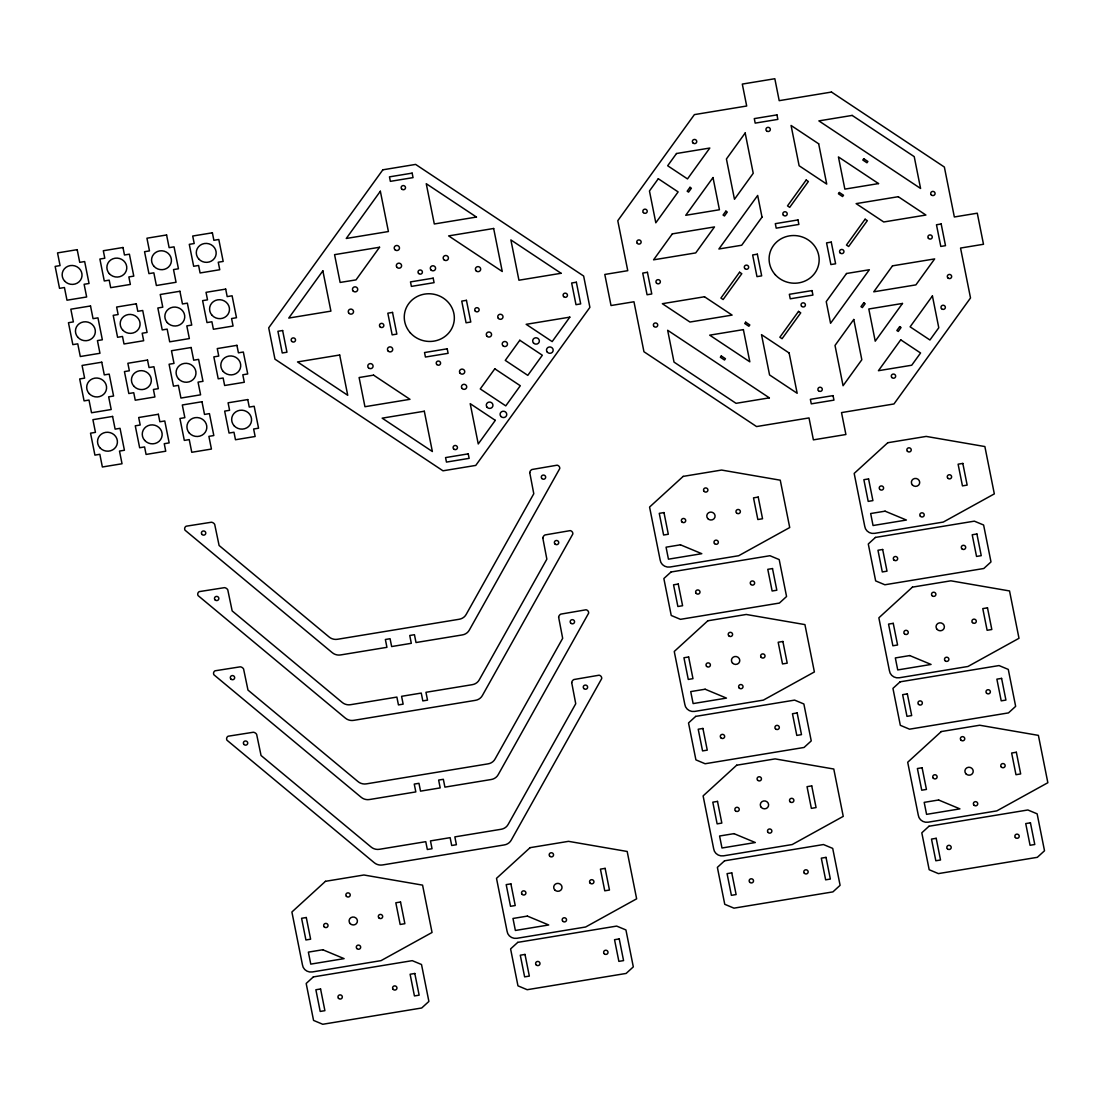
<?xml version="1.0" encoding="UTF-8"?>
<svg xmlns="http://www.w3.org/2000/svg" width="1103" height="1103" viewBox="0 0 1103 1103"><rect width="100%" height="100%" fill="white"/><g stroke="black" fill="none" stroke-linecap="round" stroke-linejoin="round"><path stroke-width="1.5" d="M831.497 92.059L779.201 100.663L774.83 78.727L742.305 84.076L746.69 106.012L694.394 114.615L617.777 220.71L627.759 270.676L604.802 274.454L611.021 305.531L633.963 301.767L643.945 351.733L756.561 426.558L809.009 417.927L813.394 439.863L845.904 434.513L841.52 412.591L893.968 403.96L970.516 297.962L960.548 248.051L983.49 244.273L977.286 213.196L954.343 216.974L944.361 167.049L831.414 92.004M529.743 472.594L533.783 493.73L466.252 614.302A9.941 9.444 10.3 0 1 459 619.293L337.697 639.244A9.941 9.444 10.3 0 1 328.984 636.886L219.097 545.489L214.699 524.408A4.426 4.205 10.3 0 0 211.431 522.229L186.117 526.214A3.212 3.047 10.3 0 0 185.014 530.185L332.113 652.549A9.941 9.444 10.3 0 0 340.827 654.906L386.932 647.323L385.374 639.492L390.076 638.72L391.648 646.551L411.309 643.311L409.751 635.48L414.452 634.708L416.01 642.539L462.129 634.956A9.941 9.444 10.3 0 0 469.382 629.978L559.759 468.554A3.212 3.047 10.3 0 0 557.167 465.19L531.963 469.506A4.426 4.205 10.3 0 0 529.743 472.594M542.814 538.016L546.854 559.152L479.322 679.738A9.941 9.444 10.3 0 1 472.07 684.715L425.951 692.298L427.523 700.129L422.821 700.901L421.249 693.07L401.589 696.31L403.146 704.141L398.445 704.914L396.873 697.082L350.768 704.665A9.941 9.444 10.3 0 1 342.054 702.308L232.168 610.91L227.769 589.829A4.426 4.205 10.3 0 0 224.502 587.651L199.188 591.635A3.212 3.047 10.3 0 0 198.085 595.606L345.184 717.97A9.941 9.444 10.3 0 0 353.898 720.328L475.2 700.377A9.941 9.444 10.3 0 0 482.452 695.4L572.829 533.99A3.212 3.047 10.3 0 0 570.251 530.612L545.034 534.941A4.426 4.205 10.3 0 0 542.814 538.016M558.628 617.184L562.668 638.32L495.137 758.892A9.941 9.444 10.3 0 1 487.884 763.883L366.582 783.833A9.941 9.444 10.3 0 1 357.868 781.475L247.982 690.078L243.584 668.997A4.426 4.205 10.3 0 0 240.316 666.819L215.016 670.803A3.212 3.047 10.3 0 0 213.899 674.774L360.998 797.138A9.941 9.444 10.3 0 0 369.712 799.496L415.831 791.913L414.259 784.081L418.961 783.309L420.533 791.141L440.194 787.9L438.636 780.069L443.337 779.297L444.909 787.128L491.014 779.545A9.941 9.444 10.3 0 0 498.266 774.568L588.644 613.144A3.212 3.047 10.3 0 0 586.065 609.78L560.848 614.109A4.426 4.205 10.3 0 0 558.628 617.184M571.699 682.605L575.738 703.742L508.207 824.327A9.941 9.444 10.3 0 1 500.955 829.304L454.85 836.887L456.408 844.719L451.706 845.491L450.134 837.66L430.473 840.9L432.031 848.731L427.33 849.503L425.772 841.672L379.653 849.255A9.941 9.444 10.3 0 1 370.939 846.897L261.053 755.5L256.654 734.419A4.426 4.205 10.3 0 0 253.387 732.24L228.087 736.225A3.212 3.047 10.3 0 0 226.97 740.21L374.069 862.56A9.941 9.444 10.3 0 0 382.782 864.917L504.085 844.967A9.941 9.444 10.3 0 0 511.337 839.99L601.714 678.579A3.212 3.047 10.3 0 0 599.136 675.201L573.918 679.531A4.426 4.205 10.3 0 0 571.699 682.605M382.851 169.807L268.705 327.839L274.964 359.164L442.979 470.802L475.765 465.411L589.898 307.379L583.639 276.04L415.624 164.416L382.851 169.807M322.862 270.842L288.765 318.064L330.914 311.129L322.862 270.842M380.356 191.246L346.259 238.469L388.408 231.533L380.356 191.246M379.556 247.251L356.007 279.9L340.124 282.437L334.567 254.655L379.556 247.251M494.806 368.802L480.26 388.932L505.767 405.876L520.299 385.747L494.806 368.802M519.803 340.262L505.271 360.391L527.799 375.365L542.331 355.235L519.803 340.262M658.298 178.741L649.46 190.984L655.816 222.806L678.124 191.908L658.298 178.741M676.511 153.51L667.673 165.753L687.5 178.92L709.808 148.036L676.511 153.51M495.302 420.353L478.247 443.957L470.209 403.67L495.302 420.353M569.837 317.14L552.176 341.599L526.172 324.323L569.837 317.14M689.995 187.303L687.183 191.205L688.562 192.115L691.374 188.227L689.995 187.303M672.334 233.864L653.583 259.825L695.731 252.904L714.482 226.928L672.334 233.864M713.007 177.555L685.749 215.292L719.432 209.749L713.007 177.555M745.173 133.008L726.422 158.984L734.474 199.271L753.225 173.295L745.173 133.008M725.884 211.156L723.072 215.044L724.45 215.967L727.263 212.066L725.884 211.156M762.008 217.126L741.712 245.238L718.894 248.988L757.678 195.452L762.008 217.126M739.575 272.234L720.921 298.072L723.127 299.533L741.795 273.696L739.575 272.234M806.169 180.037L787.501 205.875L789.707 207.35L808.375 181.512L806.169 180.037M721.293 355.966L720.356 357.262L724.506 360.005L725.443 358.709L721.293 355.966M745.683 322.2L744.746 323.496L748.882 326.254L749.819 324.958L745.683 322.2M839.355 192.487L838.418 193.783L842.568 196.541L843.505 195.245L839.355 192.487M863.746 158.735L862.808 160.032L866.944 162.775L867.882 161.479L863.746 158.735M798.531 311.391L779.862 337.228L782.082 338.704L800.737 312.866L798.531 311.391M865.11 219.207L846.456 245.045L848.662 246.507L867.316 220.669L865.11 219.207M846.525 273.503L826.23 301.615L830.559 323.289L869.343 269.752L846.525 273.503M863.787 302.773L860.974 306.675L862.353 307.585L865.166 303.697L863.787 302.773M853.777 319.47L835.012 345.446L843.064 385.733L861.815 359.757L853.777 319.47M892.506 265.837L873.755 291.812L915.904 284.877L934.655 258.915L892.506 265.837M902.488 303.449L875.23 341.185L868.806 308.992L902.488 303.449M899.676 326.626L896.863 330.514L898.242 331.438L901.054 327.536L899.676 326.626M900.737 339.821L878.429 370.705L911.726 365.231L920.564 352.988L900.737 339.821M932.421 295.935L910.113 326.833L929.939 340L938.777 327.756L932.421 295.935M683.171 476.386L649.57 507.063L660.132 559.869A8.383 7.955 10.3 0 0 670.017 567.011L738.693 555.719L789.72 527.537L780.262 480.191L721.583 470.057L683.171 476.386M325.482 881.311L291.895 912.002L302.443 964.808A8.383 7.955 10.3 0 0 312.342 971.95L381.018 960.644L432.045 932.476L422.573 885.13L363.907 874.996L325.482 881.311M671.038 571.988L663.854 578.537L671.231 615.474L680.441 619.334L779.394 603.065L786.563 596.502L779.187 559.579L769.935 555.719L671.038 571.988M887.777 442.73L854.177 473.421L864.724 526.228A8.383 7.955 10.3 0 0 874.624 533.356L943.299 522.064L994.327 493.882L984.869 446.55L926.189 436.416L887.777 442.73M313.349 976.913L306.179 983.476L313.555 1020.413L322.765 1024.273L421.704 1007.99L428.888 1001.441L421.511 964.505L412.246 960.658L313.349 976.913M707.836 620.782L674.25 651.473L684.798 704.279A8.383 7.955 10.3 0 0 694.683 711.421L763.373 700.115L814.386 671.948L804.928 624.601L746.248 614.468L707.836 620.782M530.088 847.669L496.502 878.346L507.049 931.153A8.383 7.955 10.3 0 0 516.935 938.295L585.624 927.003L636.638 898.821L627.18 851.475L568.514 841.341L530.088 847.669M875.451 537.423L868.282 543.986L875.658 580.909L884.868 584.769L983.807 568.5L990.99 561.937L983.614 525.014L974.349 521.154L875.451 537.423M695.703 716.385L688.52 722.948L695.91 759.87L705.12 763.745L804.059 747.462L811.243 740.913L803.866 703.976L794.601 700.115L695.703 716.385M517.776 942.362L510.592 948.911L517.969 985.848L527.179 989.708L626.132 973.439L633.315 966.876L625.925 929.939L616.674 926.093L517.776 942.362M912.443 587.127L878.857 617.818L889.404 670.624A8.383 7.955 10.3 0 0 899.29 677.766L967.965 666.474L1018.993 638.292L1009.535 590.946L950.855 580.812L912.443 587.127M736.694 765.206L703.107 795.897L713.655 848.703A8.383 7.955 10.3 0 0 723.54 855.831L792.216 844.54L843.243 816.372L833.785 769.025L775.106 758.892L736.694 765.206M900.131 681.819L892.947 688.382L900.324 725.319L909.534 729.18L1008.487 712.896L1015.656 706.347L1008.28 669.411L999.028 665.564L900.131 681.819M724.561 860.809L717.377 867.372L724.754 904.295L733.964 908.155L832.917 891.886L840.1 885.323L832.71 848.4L823.458 844.54L724.561 860.809M941.3 731.551L907.7 762.242L918.261 815.048A8.383 7.955 10.3 0 0 928.147 822.19L996.822 810.884L1047.85 782.716L1038.392 735.37L979.712 725.236L941.3 731.551M928.988 826.244L921.805 832.806L929.181 869.729L938.391 873.604L1037.33 857.321L1044.513 850.771L1037.137 813.835L1027.872 809.974L928.988 826.244M412.15 173.13L389.469 176.852L390.365 181.347L413.046 177.624L412.15 173.13M776.967 114.891L754.287 118.614L755.183 123.122L777.863 119.386L776.967 114.891M852.178 115.415L818.881 120.889L920.578 188.461L914.222 156.64L852.178 115.415M77.196 249.664L57.535 252.904L60.072 265.589L55.15 266.402L59.534 288.338L64.443 287.525L66.98 300.209L86.654 296.983L84.118 284.284L89.04 283.485L84.655 261.549L79.733 262.362L77.196 249.664M166.594 234.967L146.933 238.207L149.47 250.891L144.548 251.705L148.933 273.627L153.841 272.827L156.378 285.512L176.053 282.271L173.516 269.587L178.438 268.774L174.053 246.851L169.131 247.651L166.594 234.967M122.984 247.499L103.31 250.739L104.813 258.24L99.89 259.04L104.275 280.975L109.197 280.162L110.686 287.662L130.361 284.436L128.858 276.936L133.78 276.122L129.396 254.186L124.474 255L122.984 247.499M212.383 232.802L192.708 236.028L194.211 243.529L189.289 244.342L193.673 266.278L198.595 265.465L200.084 272.965L219.759 269.725L218.256 262.224L223.178 261.425L218.794 239.489L213.872 240.302L212.383 232.802M476.455 217.057L434.306 223.978L426.254 183.705L476.455 217.057M493.661 228.486L448.631 235.89L502.251 271.49L493.661 228.486M90.515 305.972L70.84 309.198L73.377 321.897L68.455 322.71L72.839 344.632L77.761 343.833L80.298 356.517L99.959 353.277L97.436 340.593L102.345 339.779L97.96 317.857L93.052 318.657L90.515 305.972M179.913 291.261L160.238 294.501L162.775 307.185L157.853 307.999L162.238 329.935L167.16 329.121L169.697 341.82L189.358 338.58L186.821 325.895L191.743 325.082L187.358 303.146L182.45 303.959L179.913 291.261M136.289 303.808L116.628 307.034L118.118 314.534L113.209 315.348L117.58 337.284L122.502 336.47L124.005 343.971L143.666 340.73L142.177 333.23L147.085 332.43L142.714 310.494L137.792 311.308L136.289 303.808M225.688 289.096L206.027 292.336L207.516 299.837L202.607 300.636L206.978 322.572L211.9 321.759L213.403 329.259L233.064 326.033L231.575 318.533L236.483 317.719L232.099 295.783L227.19 296.597L225.688 289.096M878.539 183.581L844.857 189.123L838.432 156.929L878.539 183.581M898.283 196.706L856.135 203.628L883.737 221.979L925.9 215.044L898.283 196.706M433.176 278.163L410.495 281.899L411.391 286.394L434.086 282.658L433.176 278.163M797.993 219.938L775.312 223.661L776.209 228.156L798.889 224.433L797.993 219.938M561.082 273.282L518.934 280.217L510.882 239.93L561.082 273.282M282.63 330.528L277.915 331.3L282.258 352.988L286.959 352.215L282.63 330.528M392.53 312.411L387.829 313.197L392.158 334.871L396.859 334.099L392.53 312.411M576.359 282.216L571.657 283.002L575.987 304.676L580.688 303.904L576.359 282.216M466.445 300.333L461.743 301.105L466.073 322.793L470.788 322.021L466.445 300.333M647.433 272.303L642.732 273.075L647.061 294.749L651.776 293.977L647.433 272.303M757.347 254.186L752.646 254.958L756.975 276.632L761.677 275.86L757.347 254.186M831.262 242.108L826.561 242.881L830.89 264.555L835.605 263.782L831.262 242.108M941.176 223.992L936.475 224.764L940.804 246.438L945.505 245.666L941.176 223.992M101.752 362.211L82.077 365.438L84.614 378.136L79.692 378.949L84.076 400.872L88.998 400.072L91.535 412.756L111.196 409.516L108.659 396.832L113.581 396.018L109.197 374.096L104.289 374.896L101.752 362.211M191.15 347.5L171.475 350.74L174.012 363.425L169.09 364.238L173.474 386.174L178.396 385.361L180.933 398.059L200.594 394.819L198.057 382.134L202.98 381.321L198.595 359.385L193.687 360.198L191.15 347.5M147.526 360.047L127.865 363.273L129.354 370.773L124.446 371.587L128.817 393.523L133.739 392.709L135.242 400.21L154.903 396.97L153.414 389.469L158.322 388.67L153.937 366.734L149.029 367.547L147.526 360.047M236.924 345.336L217.263 348.576L218.752 356.076L213.844 356.876L218.215 378.812L223.137 377.998L224.64 385.499L244.301 382.272L242.812 374.772L247.72 373.958L243.336 352.022L238.427 352.836L236.924 345.336M339.683 355.001L297.534 361.936L347.735 395.288L339.683 355.001M704.5 296.762L662.351 303.697L689.954 322.035L732.102 315.1L704.5 296.762M447.211 348.81L424.531 352.546L425.427 357.041L448.108 353.318L447.211 348.81M812.029 290.585L789.348 294.308L790.244 298.803L812.925 295.08L812.029 290.585M112.589 416.438L92.914 419.678L95.451 432.362L90.529 433.176L94.913 455.112L99.835 454.298L102.372 466.996L122.033 463.756L119.496 451.072L124.418 450.258L120.034 428.322L115.126 429.136L112.589 416.438M201.987 401.74L182.312 404.98L184.849 417.665L179.927 418.478L184.311 440.4L189.233 439.601L191.77 452.285L211.431 449.059L208.894 436.361L213.817 435.547L209.432 413.625L204.51 414.425L201.987 401.74M373.572 375.144L359.109 377.529L364.941 406.717L409.971 399.314L373.572 375.144M158.363 414.273L138.688 417.513L140.191 425.013L135.269 425.813L139.654 447.749L144.576 446.936L146.079 454.436L165.74 451.21L164.25 443.709L169.159 442.896L164.774 420.96L159.866 421.773L158.363 414.273M247.761 399.576L228.087 402.802L229.589 410.302L224.667 411.116L229.052 433.052L233.974 432.238L235.477 439.739L255.138 436.498L253.635 428.998L258.557 428.198L254.173 406.262L249.264 407.076L247.761 399.576M743.381 329.618L709.698 335.16L749.819 361.812L743.381 329.618M424.31 411.226L382.162 418.161L432.362 451.513L424.31 411.226M769.356 397.852L736.059 403.326L674.016 362.101L667.66 330.28L769.356 397.852M468.237 453.857L445.557 457.593L446.453 462.088L469.147 458.352L468.237 453.857M833.055 395.619L810.374 399.355L811.27 403.85L833.951 400.127L833.055 395.619M663.978 512.578L659.263 513.35L663.606 535.024L668.308 534.252L663.978 512.578M758.216 497.081L753.514 497.853L757.844 519.527L762.545 518.755L758.216 497.081M868.571 478.923L863.87 479.695L868.199 501.382L872.914 500.61L868.571 478.923M962.822 463.425L958.107 464.198L962.45 485.885L967.152 485.099L962.822 463.425M680.468 544.813L666.06 547.185L668.446 559.18L701.798 553.692L680.468 544.813M885.075 511.172L870.667 513.529L873.052 525.524L906.404 520.037L885.075 511.172M882.676 549.487L877.974 550.259L882.303 571.947L887.005 571.161L882.676 549.487M976.913 533.99L972.212 534.762L976.541 556.436L981.243 555.664L976.913 533.99M678.248 584.052L673.547 584.824L677.876 606.498L682.592 605.726L678.248 584.052M772.5 568.555L767.785 569.327L772.128 591.001L776.829 590.229L772.5 568.555M688.644 656.974L683.943 657.746L688.272 679.434L692.974 678.662L688.644 656.974M782.882 641.477L778.18 642.249L782.51 663.937L787.211 663.165L782.882 641.477M893.251 623.333L888.549 624.105L892.879 645.779L897.58 645.007L893.251 623.333M987.488 607.822L982.787 608.608L987.116 630.282L991.818 629.51L987.488 607.822M705.134 689.223L690.726 691.595L693.125 703.576L726.463 698.102L705.134 689.223M909.741 655.568L895.333 657.939L897.732 669.935L931.07 664.447L909.741 655.568M907.342 693.884L902.64 694.669L906.969 716.343L911.685 715.571L907.342 693.884M1001.593 678.386L996.878 679.158L1001.221 700.846L1005.922 700.074L1001.593 678.386M702.928 728.449L698.213 729.221L702.556 750.909L707.257 750.137L702.928 728.449M797.166 712.952L792.464 713.724L796.793 735.411L801.495 734.639L797.166 712.952M717.501 801.398L712.8 802.171L717.129 823.858L721.831 823.086L717.501 801.398M811.739 785.901L807.038 786.673L811.367 808.361L816.068 807.575L811.739 785.901M922.108 767.743L917.393 768.529L921.736 790.203L926.437 789.431L922.108 767.743M1016.346 752.246L1011.644 753.018L1015.973 774.706L1020.675 773.934L1016.346 752.246M733.991 833.647L719.583 836.005L721.982 848L755.321 842.527L733.991 833.647M938.598 799.992L924.19 802.364L926.575 814.359L959.927 808.871L938.598 799.992M306.289 917.503L301.588 918.289L305.917 939.963L310.619 939.191L306.289 917.503M400.527 902.006L395.825 902.778L400.155 924.466L404.87 923.694L400.527 902.006M510.896 883.861L506.194 884.634L510.524 906.308L515.225 905.535L510.896 883.861M605.133 868.364L600.432 869.136L604.761 890.81L609.463 890.038L605.133 868.364M936.199 838.308L931.497 839.08L935.827 860.767L940.528 859.995L936.199 838.308M1030.436 822.81L1025.735 823.583L1030.064 845.27L1034.779 844.498L1030.436 822.81M731.772 872.873L727.07 873.645L731.399 895.333L736.115 894.561L731.772 872.873M826.023 857.376L821.308 858.148L825.651 879.836L830.352 879.05L826.023 857.376M322.793 949.752L308.371 952.123L310.77 964.119L344.108 958.631L322.793 949.752M527.386 916.097L512.978 918.468L515.377 930.463L548.715 924.976L527.386 916.097M525 954.426L520.285 955.198L524.628 976.872L529.33 976.1L525 954.426M619.238 938.915L614.536 939.701L618.866 961.375L623.567 960.603L619.238 938.915M320.573 988.977L315.872 989.763L320.201 1011.437L324.902 1010.665L320.573 988.977M414.811 973.48L410.109 974.252L414.438 995.94L419.14 995.168L414.811 973.48M818.674 143.804L791.072 125.466L799.124 165.753L826.726 184.091L818.674 143.804M789.128 352.988L761.511 334.65L769.563 374.937L797.166 393.275L789.128 352.988M775.175 274.619A25.066 23.797 10.3 0 0 817.764 267.615A25.066 23.797 10.3 0 0 789.431 235.877A25.066 23.797 10.3 0 0 775.175 274.619M198.705 258.943A9.968 9.458 10.3 0 0 215.636 256.158A9.968 9.458 10.3 0 0 204.358 243.542A9.968 9.458 10.3 0 0 198.705 258.943M410.357 332.858A25.066 23.797 10.3 0 0 452.947 325.854A25.066 23.797 10.3 0 0 424.614 294.101A25.066 23.797 10.3 0 0 410.357 332.858M396.942 267.298A2.647 2.523 10.3 0 0 401.451 266.568A2.647 2.523 10.3 0 0 398.459 263.203A2.647 2.523 10.3 0 0 396.942 267.298M443.792 259.619A2.647 2.523 10.3 0 0 448.287 258.888A2.647 2.523 10.3 0 0 445.295 255.524A2.647 2.523 10.3 0 0 443.792 259.619M388.077 350.988A2.647 2.523 10.3 0 0 392.585 350.258A2.647 2.523 10.3 0 0 389.58 346.893A2.647 2.523 10.3 0 0 388.077 350.988M547.309 352.16A3.337 3.171 10.3 0 0 552.989 351.223A3.337 3.171 10.3 0 0 549.211 346.99A3.337 3.171 10.3 0 0 547.309 352.16M533.494 342.992A3.337 3.171 10.3 0 0 539.174 342.054A3.337 3.171 10.3 0 0 535.396 337.821A3.337 3.171 10.3 0 0 533.494 342.992M487.085 407.255A3.337 3.171 10.3 0 0 492.765 406.331A3.337 3.171 10.3 0 0 488.987 402.099A3.337 3.171 10.3 0 0 487.085 407.255M500.886 416.424A3.337 3.171 10.3 0 0 506.567 415.5A3.337 3.171 10.3 0 0 502.789 411.267A3.337 3.171 10.3 0 0 500.886 416.424M460.103 373.228A2.647 2.523 10.3 0 0 464.611 372.497A2.647 2.523 10.3 0 0 461.606 369.133A2.647 2.523 10.3 0 0 460.103 373.228M430.942 269.918A2.647 2.523 10.3 0 0 435.451 269.173A2.647 2.523 10.3 0 0 432.445 265.809A2.647 2.523 10.3 0 0 430.942 269.918M486.919 336.153A2.647 2.523 10.3 0 0 491.428 335.409A2.647 2.523 10.3 0 0 488.422 332.044A2.647 2.523 10.3 0 0 486.919 336.153M462.074 388.435A2.647 2.523 10.3 0 0 466.583 387.704A2.647 2.523 10.3 0 0 463.591 384.34A2.647 2.523 10.3 0 0 462.074 388.435M498.363 318.395A2.647 2.523 10.3 0 0 502.871 317.664A2.647 2.523 10.3 0 0 499.88 314.3A2.647 2.523 10.3 0 0 498.363 318.395M348.893 313.238A2.647 2.523 10.3 0 0 353.401 312.494A2.647 2.523 10.3 0 0 350.396 309.13A2.647 2.523 10.3 0 0 348.893 313.238M394.833 249.609A2.647 2.523 10.3 0 0 399.341 248.878A2.647 2.523 10.3 0 0 396.349 245.514A2.647 2.523 10.3 0 0 394.833 249.609M368.43 367.74A2.647 2.523 10.3 0 0 372.938 366.996A2.647 2.523 10.3 0 0 369.932 363.632A2.647 2.523 10.3 0 0 368.43 367.74M476.027 270.745A2.647 2.523 10.3 0 0 480.536 270.014A2.647 2.523 10.3 0 0 477.53 266.65A2.647 2.523 10.3 0 0 476.027 270.745M353.084 290.971A2.647 2.523 10.3 0 0 357.593 290.227A2.647 2.523 10.3 0 0 354.601 286.877A2.647 2.523 10.3 0 0 353.084 290.971M502.83 345.625A2.647 2.523 10.3 0 0 507.339 344.894A2.647 2.523 10.3 0 0 504.347 341.53A2.647 2.523 10.3 0 0 502.83 345.625M379.997 326.778A2.192 2.082 10.3 0 0 383.734 326.157A2.192 2.082 10.3 0 0 381.252 323.386A2.192 2.082 10.3 0 0 379.997 326.778M291.675 341.31A2.192 2.082 10.3 0 0 295.411 340.703A2.192 2.082 10.3 0 0 292.929 337.918A2.192 2.082 10.3 0 0 291.675 341.31M418.547 273.406A2.192 2.082 10.3 0 0 422.284 272.786A2.192 2.082 10.3 0 0 419.802 270.014A2.192 2.082 10.3 0 0 418.547 273.406M563.605 296.569A2.192 2.082 10.3 0 0 567.342 295.949A2.192 2.082 10.3 0 0 564.86 293.177A2.192 2.082 10.3 0 0 563.605 296.569M401.671 188.985A2.192 2.082 10.3 0 0 405.394 188.379A2.192 2.082 10.3 0 0 402.912 185.594A2.192 2.082 10.3 0 0 401.671 188.985M475.283 311.101A2.192 2.082 10.3 0 0 479.019 310.494A2.192 2.082 10.3 0 0 476.537 307.709A2.192 2.082 10.3 0 0 475.283 311.101M436.747 364.473A2.192 2.082 10.3 0 0 440.469 363.866A2.192 2.082 10.3 0 0 437.988 361.081A2.192 2.082 10.3 0 0 436.747 364.473M453.623 448.893A2.192 2.082 10.3 0 0 457.345 448.273A2.192 2.082 10.3 0 0 454.863 445.502A2.192 2.082 10.3 0 0 453.623 448.893M153.965 266.306A9.968 9.458 10.3 0 0 170.882 263.507A9.968 9.458 10.3 0 0 159.618 250.905A9.968 9.458 10.3 0 0 153.965 266.306M707.781 518.589A4.178 3.971 10.3 0 0 714.868 517.417A4.178 3.971 10.3 0 0 710.153 512.137A4.178 3.971 10.3 0 0 707.781 518.589M736.514 512.909A2.192 2.082 10.3 0 0 740.251 512.288A2.192 2.082 10.3 0 0 737.769 509.503A2.192 2.082 10.3 0 0 736.514 512.909M714.51 543.572A2.192 2.082 10.3 0 0 718.232 542.966A2.192 2.082 10.3 0 0 715.75 540.18A2.192 2.082 10.3 0 0 714.51 543.572M681.875 521.884A2.192 2.082 10.3 0 0 685.597 521.278A2.192 2.082 10.3 0 0 683.115 518.493A2.192 2.082 10.3 0 0 681.875 521.884M704.072 491.345A2.192 2.082 10.3 0 0 707.795 490.738A2.192 2.082 10.3 0 0 705.313 487.953A2.192 2.082 10.3 0 0 704.072 491.345M818.44 390.655A2.192 2.082 10.3 0 0 822.162 390.048A2.192 2.082 10.3 0 0 819.681 387.263A2.192 2.082 10.3 0 0 818.44 390.655M912.374 484.934A4.178 3.971 10.3 0 0 919.475 483.776A4.178 3.971 10.3 0 0 914.759 478.481A4.178 3.971 10.3 0 0 912.374 484.934M907.383 451.224A2.192 2.082 10.3 0 0 911.119 450.617A2.192 2.082 10.3 0 0 908.638 447.832A2.192 2.082 10.3 0 0 907.383 451.224M879.753 489.346A2.192 2.082 10.3 0 0 883.489 488.726A2.192 2.082 10.3 0 0 881.007 485.954A2.192 2.082 10.3 0 0 879.753 489.346M920.371 516.245A2.192 2.082 10.3 0 0 924.107 515.625A2.192 2.082 10.3 0 0 921.625 512.84A2.192 2.082 10.3 0 0 920.371 516.245M947.78 478.164A2.192 2.082 10.3 0 0 951.503 477.544A2.192 2.082 10.3 0 0 949.021 474.759A2.192 2.082 10.3 0 0 947.78 478.164M801.564 306.234A2.192 2.082 10.3 0 0 805.287 305.628A2.192 2.082 10.3 0 0 802.805 302.842A2.192 2.082 10.3 0 0 801.564 306.234M928.423 238.331A2.192 2.082 10.3 0 0 932.159 237.724A2.192 2.082 10.3 0 0 929.677 234.939A2.192 2.082 10.3 0 0 928.423 238.331M840.1 252.877A2.192 2.082 10.3 0 0 843.836 252.256A2.192 2.082 10.3 0 0 841.355 249.471A2.192 2.082 10.3 0 0 840.1 252.877M766.488 130.761A2.192 2.082 10.3 0 0 770.211 130.14A2.192 2.082 10.3 0 0 767.729 127.369A2.192 2.082 10.3 0 0 766.488 130.761M783.364 215.168A2.192 2.082 10.3 0 0 787.101 214.561A2.192 2.082 10.3 0 0 784.605 211.776A2.192 2.082 10.3 0 0 783.364 215.168M744.815 268.539A2.192 2.082 10.3 0 0 748.551 267.932A2.192 2.082 10.3 0 0 746.069 265.147A2.192 2.082 10.3 0 0 744.815 268.539M656.492 283.085A2.192 2.082 10.3 0 0 660.228 282.465A2.192 2.082 10.3 0 0 657.746 279.679A2.192 2.082 10.3 0 0 656.492 283.085M692.905 142.866A2.192 2.082 10.3 0 0 696.627 142.246A2.192 2.082 10.3 0 0 694.145 139.461A2.192 2.082 10.3 0 0 692.905 142.866M643.38 212.576A2.192 2.082 10.3 0 0 647.116 211.955A2.192 2.082 10.3 0 0 644.635 209.184A2.192 2.082 10.3 0 0 643.38 212.576M637.3 243.349A2.192 2.082 10.3 0 0 641.036 242.729A2.192 2.082 10.3 0 0 638.54 239.958A2.192 2.082 10.3 0 0 637.3 243.349M653.886 326.378A2.192 2.082 10.3 0 0 657.622 325.757A2.192 2.082 10.3 0 0 655.141 322.986A2.192 2.082 10.3 0 0 653.886 326.378M891.817 377.474A2.192 2.082 10.3 0 0 895.553 376.854A2.192 2.082 10.3 0 0 893.072 374.082A2.192 2.082 10.3 0 0 891.817 377.474M941.521 308.661A2.192 2.082 10.3 0 0 945.243 308.04A2.192 2.082 10.3 0 0 942.762 305.269A2.192 2.082 10.3 0 0 941.521 308.661M947.822 277.846A2.192 2.082 10.3 0 0 951.544 277.239A2.192 2.082 10.3 0 0 949.063 274.454A2.192 2.082 10.3 0 0 947.822 277.846M931.235 194.817A2.192 2.082 10.3 0 0 934.958 194.211A2.192 2.082 10.3 0 0 932.476 191.426A2.192 2.082 10.3 0 0 931.235 194.817M750.798 584.383A2.192 2.082 10.3 0 0 754.521 583.763A2.192 2.082 10.3 0 0 752.039 580.978A2.192 2.082 10.3 0 0 750.798 584.383M696.158 593.359A2.192 2.082 10.3 0 0 699.881 592.752A2.192 2.082 10.3 0 0 697.399 589.967A2.192 2.082 10.3 0 0 696.158 593.359M893.83 559.91A2.192 2.082 10.3 0 0 897.552 559.304A2.192 2.082 10.3 0 0 895.071 556.519A2.192 2.082 10.3 0 0 893.83 559.91M961.844 548.729A2.192 2.082 10.3 0 0 965.58 548.108A2.192 2.082 10.3 0 0 963.098 545.323A2.192 2.082 10.3 0 0 961.844 548.729M167.27 322.6A9.968 9.458 10.3 0 0 184.201 319.815A9.968 9.458 10.3 0 0 172.937 307.199A9.968 9.458 10.3 0 0 167.27 322.6M212.01 315.251A9.968 9.458 10.3 0 0 228.941 312.452A9.968 9.458 10.3 0 0 217.677 299.837A9.968 9.458 10.3 0 0 212.01 315.251M178.507 378.839A9.968 9.458 10.3 0 0 195.438 376.054A9.968 9.458 10.3 0 0 184.173 363.439A9.968 9.458 10.3 0 0 178.507 378.839M223.247 371.49A9.968 9.458 10.3 0 0 240.178 368.692A9.968 9.458 10.3 0 0 228.914 356.076A9.968 9.458 10.3 0 0 223.247 371.49M189.344 433.079A9.968 9.458 10.3 0 0 206.275 430.294A9.968 9.458 10.3 0 0 194.997 417.679A9.968 9.458 10.3 0 0 189.344 433.079M234.084 425.717A9.968 9.458 10.3 0 0 251.015 422.932A9.968 9.458 10.3 0 0 239.751 410.316A9.968 9.458 10.3 0 0 234.084 425.717M144.686 440.428A9.968 9.458 10.3 0 0 161.617 437.629A9.968 9.458 10.3 0 0 150.353 425.013A9.968 9.458 10.3 0 0 144.686 440.428M99.946 447.777A9.968 9.458 10.3 0 0 116.877 444.992A9.968 9.458 10.3 0 0 105.612 432.376A9.968 9.458 10.3 0 0 99.946 447.777M109.307 273.654A9.968 9.458 10.3 0 0 126.238 270.855A9.968 9.458 10.3 0 0 114.96 258.24A9.968 9.458 10.3 0 0 109.307 273.654M89.109 393.55A9.968 9.458 10.3 0 0 106.04 390.752A9.968 9.458 10.3 0 0 94.775 378.15A9.968 9.458 10.3 0 0 89.109 393.55M77.872 337.311A9.968 9.458 10.3 0 0 94.803 334.512A9.968 9.458 10.3 0 0 83.538 321.911A9.968 9.458 10.3 0 0 77.872 337.311M122.612 329.949A9.968 9.458 10.3 0 0 139.543 327.164A9.968 9.458 10.3 0 0 128.279 314.548A9.968 9.458 10.3 0 0 122.612 329.949M133.849 386.188A9.968 9.458 10.3 0 0 150.78 383.403A9.968 9.458 10.3 0 0 139.516 370.787A9.968 9.458 10.3 0 0 133.849 386.188M64.567 281.003A9.968 9.458 10.3 0 0 81.484 278.218A9.968 9.458 10.3 0 0 70.22 265.602A9.968 9.458 10.3 0 0 64.567 281.003M215.002 599.811A2.192 2.082 10.3 0 0 218.739 599.191A2.192 2.082 10.3 0 0 216.257 596.42A2.192 2.082 10.3 0 0 215.002 599.811M554.892 543.903A2.192 2.082 10.3 0 0 558.628 543.296A2.192 2.082 10.3 0 0 556.146 540.511A2.192 2.082 10.3 0 0 554.892 543.903M201.932 534.39A2.192 2.082 10.3 0 0 205.668 533.769A2.192 2.082 10.3 0 0 203.186 530.998A2.192 2.082 10.3 0 0 201.932 534.39M541.821 478.481A2.192 2.082 10.3 0 0 545.558 477.875A2.192 2.082 10.3 0 0 543.076 475.09A2.192 2.082 10.3 0 0 541.821 478.481M570.706 623.071A2.192 2.082 10.3 0 0 574.442 622.464A2.192 2.082 10.3 0 0 571.961 619.679A2.192 2.082 10.3 0 0 570.706 623.071M230.83 678.979A2.192 2.082 10.3 0 0 234.553 678.359A2.192 2.082 10.3 0 0 232.071 675.587A2.192 2.082 10.3 0 0 230.83 678.979M243.901 744.401A2.192 2.082 10.3 0 0 247.623 743.78A2.192 2.082 10.3 0 0 245.142 741.009A2.192 2.082 10.3 0 0 243.901 744.401M583.777 688.493A2.192 2.082 10.3 0 0 587.513 687.886A2.192 2.082 10.3 0 0 585.031 685.101A2.192 2.082 10.3 0 0 583.777 688.493M775.464 728.78A2.192 2.082 10.3 0 0 779.201 728.173A2.192 2.082 10.3 0 0 776.719 725.388A2.192 2.082 10.3 0 0 775.464 728.78M706.54 666.295A2.192 2.082 10.3 0 0 710.277 665.674A2.192 2.082 10.3 0 0 707.795 662.903A2.192 2.082 10.3 0 0 706.54 666.295M904.419 633.742A2.192 2.082 10.3 0 0 908.155 633.136A2.192 2.082 10.3 0 0 905.673 630.351A2.192 2.082 10.3 0 0 904.419 633.742M728.738 635.755A2.192 2.082 10.3 0 0 732.475 635.135A2.192 2.082 10.3 0 0 729.993 632.35A2.192 2.082 10.3 0 0 728.738 635.755M937.054 629.344A4.178 3.971 10.3 0 0 944.154 628.172A4.178 3.971 10.3 0 0 939.425 622.878A4.178 3.971 10.3 0 0 937.054 629.344M732.447 663A4.178 3.971 10.3 0 0 739.548 661.828A4.178 3.971 10.3 0 0 734.819 656.533A4.178 3.971 10.3 0 0 732.447 663M932.049 595.634A2.192 2.082 10.3 0 0 935.785 595.013A2.192 2.082 10.3 0 0 933.303 592.242A2.192 2.082 10.3 0 0 932.049 595.634M945.037 660.642A2.192 2.082 10.3 0 0 948.773 660.035A2.192 2.082 10.3 0 0 946.291 657.25A2.192 2.082 10.3 0 0 945.037 660.642M972.446 622.561A2.192 2.082 10.3 0 0 976.183 621.954A2.192 2.082 10.3 0 0 973.701 619.169A2.192 2.082 10.3 0 0 972.446 622.561M986.523 693.125A2.192 2.082 10.3 0 0 990.246 692.519A2.192 2.082 10.3 0 0 987.764 689.733A2.192 2.082 10.3 0 0 986.523 693.125M918.496 704.321A2.192 2.082 10.3 0 0 922.232 703.7A2.192 2.082 10.3 0 0 919.75 700.915A2.192 2.082 10.3 0 0 918.496 704.321M720.824 737.769A2.192 2.082 10.3 0 0 724.547 737.149A2.192 2.082 10.3 0 0 722.065 734.377A2.192 2.082 10.3 0 0 720.824 737.769M739.175 687.982A2.192 2.082 10.3 0 0 742.912 687.362A2.192 2.082 10.3 0 0 740.43 684.577A2.192 2.082 10.3 0 0 739.175 687.982M761.18 657.305A2.192 2.082 10.3 0 0 764.917 656.699A2.192 2.082 10.3 0 0 762.435 653.914A2.192 2.082 10.3 0 0 761.18 657.305M973.894 805.066A2.192 2.082 10.3 0 0 977.63 804.445A2.192 2.082 10.3 0 0 975.149 801.674A2.192 2.082 10.3 0 0 973.894 805.066M960.906 740.058A2.192 2.082 10.3 0 0 964.642 739.437A2.192 2.082 10.3 0 0 962.161 736.652A2.192 2.082 10.3 0 0 960.906 740.058M933.276 778.166A2.192 2.082 10.3 0 0 937.012 777.56A2.192 2.082 10.3 0 0 934.531 774.775A2.192 2.082 10.3 0 0 933.276 778.166M965.911 773.768A4.178 3.971 10.3 0 0 972.998 772.596A4.178 3.971 10.3 0 0 968.282 767.302A4.178 3.971 10.3 0 0 965.911 773.768M761.304 807.41A4.178 3.971 10.3 0 0 768.391 806.252A4.178 3.971 10.3 0 0 763.676 800.957A4.178 3.971 10.3 0 0 761.304 807.41M947.353 848.731A2.192 2.082 10.3 0 0 951.089 848.124A2.192 2.082 10.3 0 0 948.594 845.339A2.192 2.082 10.3 0 0 947.353 848.731M790.038 801.729A2.192 2.082 10.3 0 0 793.774 801.109A2.192 2.082 10.3 0 0 791.292 798.338A2.192 2.082 10.3 0 0 790.038 801.729M749.682 882.193A2.192 2.082 10.3 0 0 753.404 881.573A2.192 2.082 10.3 0 0 750.922 878.801A2.192 2.082 10.3 0 0 749.682 882.193M1001.303 766.985A2.192 2.082 10.3 0 0 1005.04 766.364A2.192 2.082 10.3 0 0 1002.544 763.593A2.192 2.082 10.3 0 0 1001.303 766.985M768.033 832.393A2.192 2.082 10.3 0 0 771.755 831.786A2.192 2.082 10.3 0 0 769.274 829.001A2.192 2.082 10.3 0 0 768.033 832.393M735.398 810.719A2.192 2.082 10.3 0 0 739.134 810.098A2.192 2.082 10.3 0 0 736.639 807.327A2.192 2.082 10.3 0 0 735.398 810.719M757.596 780.166A2.192 2.082 10.3 0 0 761.332 779.559A2.192 2.082 10.3 0 0 758.85 776.774A2.192 2.082 10.3 0 0 757.596 780.166M804.321 873.204A2.192 2.082 10.3 0 0 808.058 872.583A2.192 2.082 10.3 0 0 805.576 869.812A2.192 2.082 10.3 0 0 804.321 873.204M1015.38 837.549A2.192 2.082 10.3 0 0 1019.103 836.943A2.192 2.082 10.3 0 0 1016.621 834.158A2.192 2.082 10.3 0 0 1015.38 837.549M522.077 894.285A2.192 2.082 10.3 0 0 525.8 893.664A2.192 2.082 10.3 0 0 523.318 890.879A2.192 2.082 10.3 0 0 522.077 894.285M554.699 889.873A4.178 3.971 10.3 0 0 561.799 888.701A4.178 3.971 10.3 0 0 557.07 883.42A4.178 3.971 10.3 0 0 554.699 889.873M346.383 896.284A2.192 2.082 10.3 0 0 350.12 895.664A2.192 2.082 10.3 0 0 347.638 892.892A2.192 2.082 10.3 0 0 346.383 896.284M350.092 923.528A4.178 3.971 10.3 0 0 357.193 922.356A4.178 3.971 10.3 0 0 352.464 917.062A4.178 3.971 10.3 0 0 350.092 923.528M356.82 948.511A2.192 2.082 10.3 0 0 360.557 947.891A2.192 2.082 10.3 0 0 358.075 945.119A2.192 2.082 10.3 0 0 356.82 948.511M378.839 917.834A2.192 2.082 10.3 0 0 382.562 917.227A2.192 2.082 10.3 0 0 380.08 914.442A2.192 2.082 10.3 0 0 378.839 917.834M604.168 953.654A2.192 2.082 10.3 0 0 607.905 953.047A2.192 2.082 10.3 0 0 605.423 950.262A2.192 2.082 10.3 0 0 604.168 953.654M324.185 926.823A2.192 2.082 10.3 0 0 327.922 926.217A2.192 2.082 10.3 0 0 325.44 923.432A2.192 2.082 10.3 0 0 324.185 926.823M393.109 989.308A2.192 2.082 10.3 0 0 396.846 988.702A2.192 2.082 10.3 0 0 394.364 985.917A2.192 2.082 10.3 0 0 393.109 989.308M590.091 883.089A2.192 2.082 10.3 0 0 593.828 882.483A2.192 2.082 10.3 0 0 591.346 879.698A2.192 2.082 10.3 0 0 590.091 883.089M562.695 921.17A2.192 2.082 10.3 0 0 566.418 920.564A2.192 2.082 10.3 0 0 563.936 917.779A2.192 2.082 10.3 0 0 562.695 921.17M549.708 856.162A2.192 2.082 10.3 0 0 553.43 855.542A2.192 2.082 10.3 0 0 550.948 852.771A2.192 2.082 10.3 0 0 549.708 856.162M338.469 998.298A2.192 2.082 10.3 0 0 342.206 997.691A2.192 2.082 10.3 0 0 339.724 994.906A2.192 2.082 10.3 0 0 338.469 998.298M536.141 964.849A2.192 2.082 10.3 0 0 539.877 964.229A2.192 2.082 10.3 0 0 537.395 961.458A2.192 2.082 10.3 0 0 536.141 964.849"/></g></svg>
